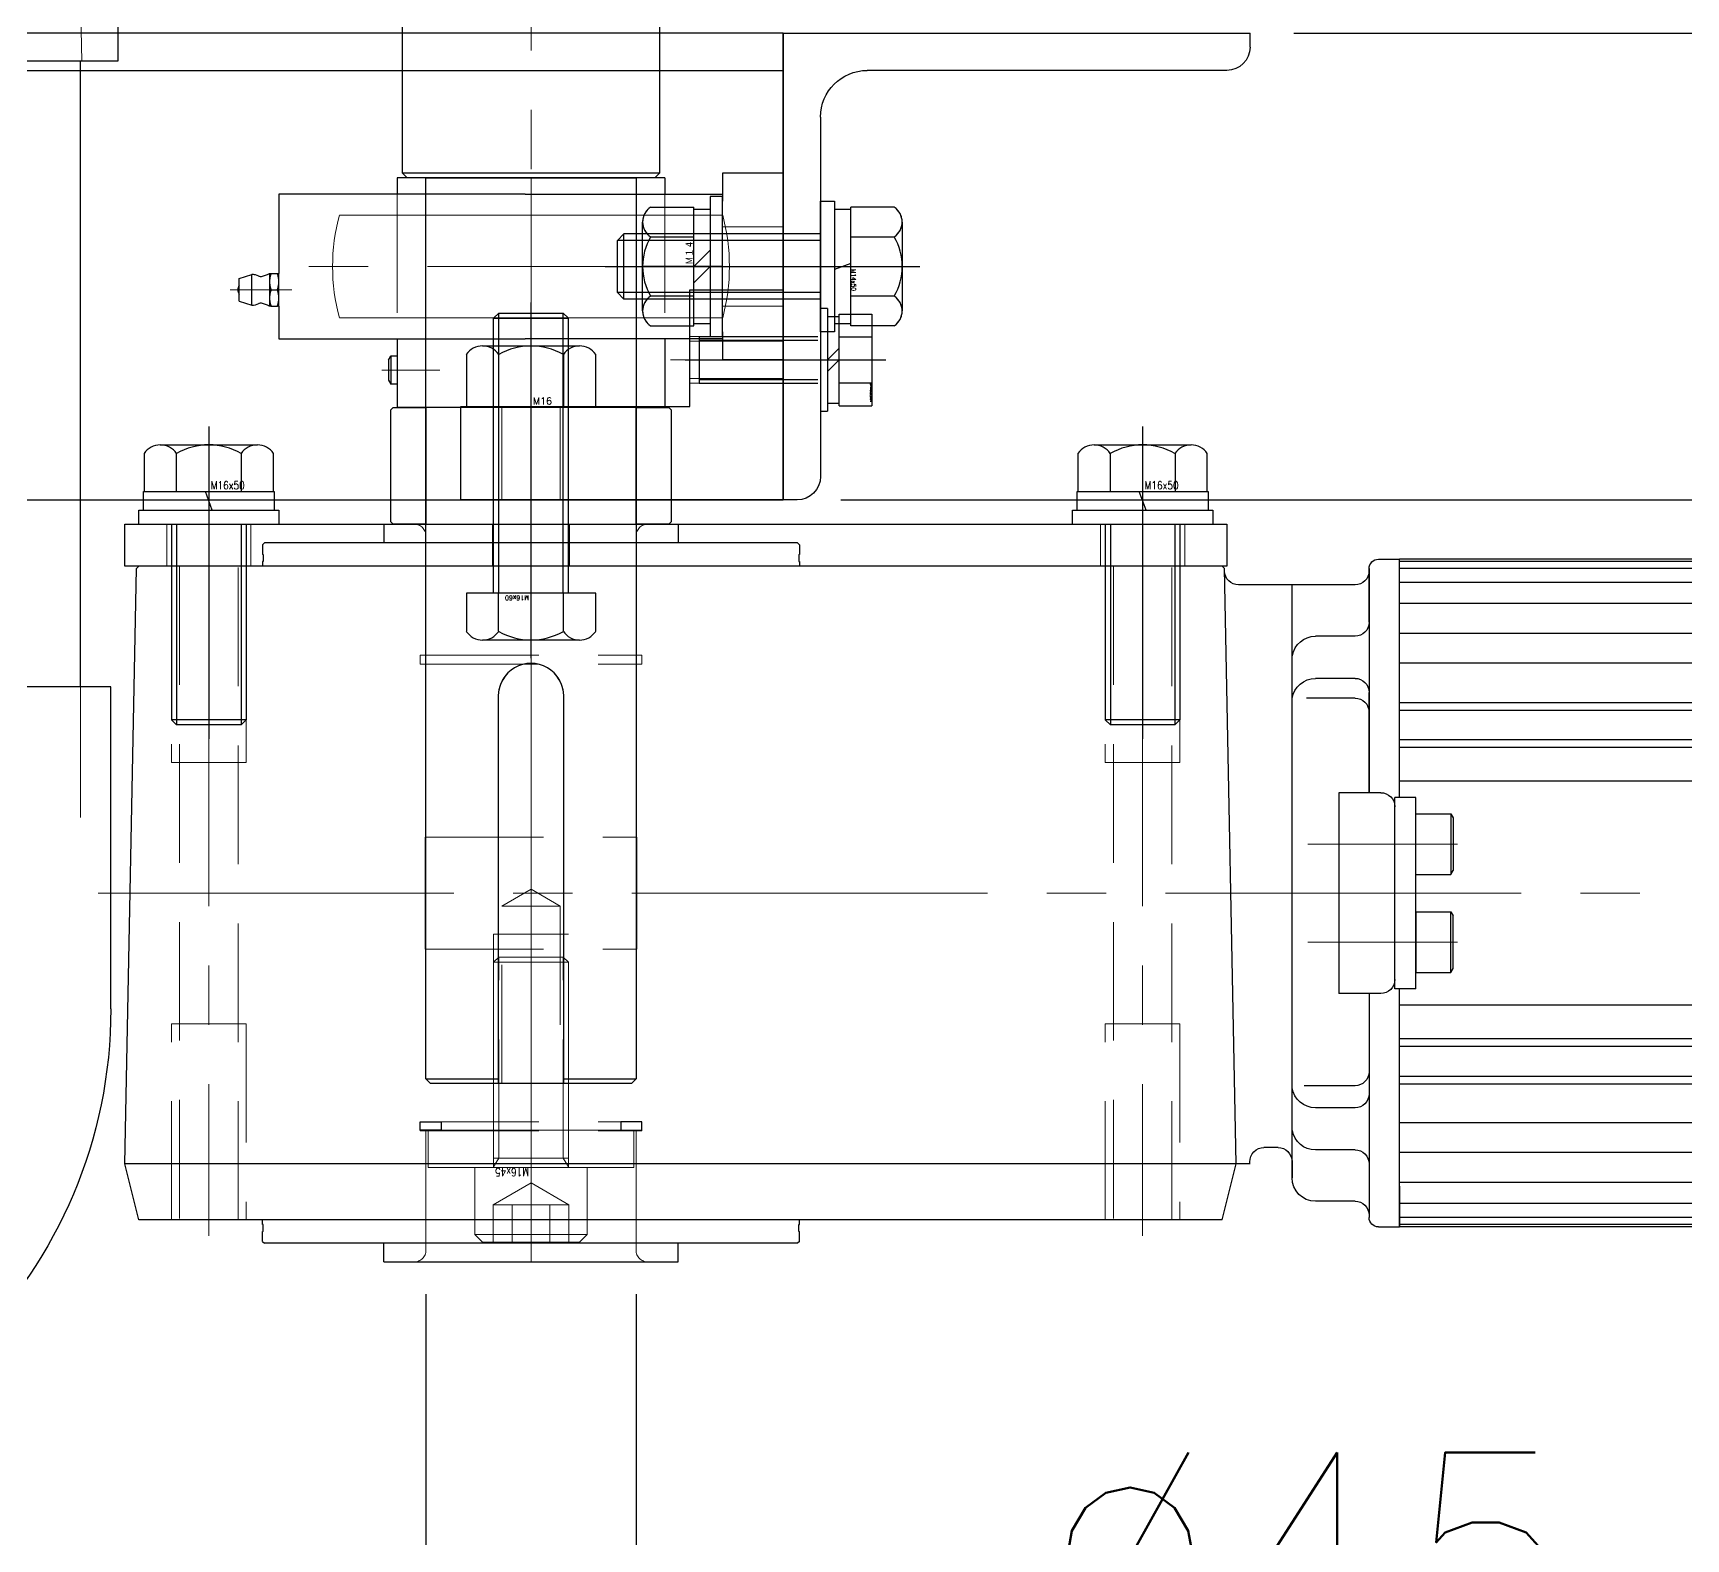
# Model space of a CAD drawing. Header units: millimetres. Extents: x -8731 to 85711, y -14522 to 31379.
# Drawn here: x 7580 to 7934, y 16894.9 to 17217.5 of the extents above; entities that cross this region are included whole.
import ezdxf
from ezdxf import colors
from ezdxf.entities.mleader import LeaderData, LeaderLine
from ezdxf.enums import TextEntityAlignment as Align
from ezdxf.math import Vec2, Vec3

# ---------------------------------------------------------------- set-up
doc = ezdxf.new("R2010")
doc.units = ezdxf.units.MM
doc.header["$LTSCALE"] = 4
doc.header["$PDMODE"] = 99
doc.header["$PDSIZE"] = 1
doc.linetypes.add('CENTER2', pattern=[28.575, 19.05, -3.175, 3.175, -3.175])
doc.linetypes.add('HIDDEN', pattern=[9.525, 6.35, -3.175])
for name, color, linetype, lineweight in [('04_HIDDEN', 2, 'HIDDEN', 13), ('05_CENTER', 4, 'CENTER2', 13), ('08_DIM', 3, 'Continuous', 13)]:
    doc.layers.add(name, color=color, linetype=linetype, lineweight=lineweight)
doc.layers.add('10_DRAFT', color=8, linetype='Continuous', lineweight=0, plot=False)
doc.styles.add('KANJI0', font='txt.shx', dxfattribs={"width": 0.9, "height": 30, "bigfont": 'bigfont'})
doc.styles.add('KSS_TXT', font='txt.shx', dxfattribs={"bigfont": 'extfont2.shx'})
doc.styles.add('KSS_TXT_L', font='txt.shx', dxfattribs={"height": 9, "bigfont": 'extfont2.shx'})
doc.styles.get("Standard").update_dxf_attribs({"font": 'txt.shx', "bigfont": 'extfont2.shx'})
doc.dimstyles.new('KSS_DIM', dxfattribs={"dimscale": 3, "dimtxt": 3, "dimasz": 2.5, "dimexe": 1.25, "dimexo": 0.625, "dimtad": 1, "dimdsep": 46, "dimtxsty": 'KSS_TXT', "dimblk": 'OPEN30', "dimcen": 0, "dimazin": 2, "dimtfac": 0.75, "dimtmove": 0, "dimatfit": 3, "dimldrblk": 'OPEN30', "dimfxl": 1, "dimtolj": 1, "dimarcsym": 0})

# ---------------------------------------------------------------- blocks, each defined once
blk = doc.blocks.new('AM_BALLOON1')
at = {"transparency": 16777216}
blk.add_circle((0, 0), 5, dxfattribs=at)
blk.add_attdef('B_NUMBER', text='', height=3, dxfattribs=at).set_placement((0, 0), align=Align.MIDDLE_CENTER)
blk = doc.blocks.new('_OPEN')
at = {"color": 0, "linetype": 'ByBlock'}
for p, q in [((-1, 0.167), (0, 0)), ((0, 0), (-1, -0.167)), ((0, 0), (-1, 0))]:
    blk.add_line(p, q, dxfattribs=at)
blk = doc.blocks.new('_Open30')
at = {"color": 0, "linetype": 'ByBlock', "lineweight": -2}
for p, q in [((-1, 0.2679), (0, 0)), ((0, 0), (-1, -0.2679)), ((0, 0), (-1, 0))]:
    blk.add_line(p, q, dxfattribs=at)
blk = doc.blocks.new('*D4264')
at = {"layer": '08_DIM', "color": 0, "lineweight": -2, "transparency": 16777216}
for p, q in [((7753, 19317.48), (8324.21, 19317.48)), ((8305.46, 17154.98), (8305.46, 19279.98)), ((7753, 17117.48), (8324.21, 17117.48))]:
    blk.add_line(p, q, dxfattribs=at)
at = {"layer": 'Defpoints', "color": 0, "transparency": 16777216}
for p in [(7743.62, 19317.48), (8305.46, 19317.48), (7743.62, 17117.48)]:
    blk.add_point(p, dxfattribs=at)
at = {"layer": '08_DIM', "color": 0, "lineweight": -2, "transparency": 16777216, "xscale": 37.5, "yscale": 37.5, "zscale": 37.5}
for p, rotation in [((8305.46, 19317.48), 90), ((8305.46, 17117.48), 270)]:
    blk.add_blockref('_Open30', p, dxfattribs=dict(at, rotation=rotation))
at = {"layer": '08_DIM', "color": 0, "transparency": 16777216, "insert": (8273.58, 18217.48), "char_height": 45, "attachment_point": 5, "rotation": 90, "style": 'KSS_TXT'}
blk.add_mtext('\\A1;2200', dxfattribs=at)
blk = doc.blocks.new('*D4247')
at = {"layer": '08_DIM', "color": 0, "lineweight": -2, "transparency": 16777216}
for p, q in [((7664.12, 16947.4), (7664.12, 16840.34)), ((7709.12, 16947.4), (7709.12, 16840.34)), ((7626.62, 16859.09), (7589.12, 16859.09)), ((7664.12, 16859.09), (7709.12, 16859.09)), ((7746.62, 16859.09), (7922.87, 16859.09))]:
    blk.add_line(p, q, dxfattribs=at)
at = {"layer": 'Defpoints', "color": 0, "transparency": 16777216}
for p in [(7664.12, 16956.78), (7709.12, 16956.78), (7709.12, 16859.09)]:
    blk.add_point(p, dxfattribs=at)
at = {"layer": '08_DIM', "color": 0, "lineweight": -2, "transparency": 16777216, "xscale": 37.5, "yscale": 37.5, "zscale": 37.5}
blk.add_blockref('_Open30', (7664.12, 16859.09), dxfattribs=at)
at = {"layer": '08_DIM', "color": 0, "lineweight": -2, "transparency": 16777216, "xscale": 37.5, "yscale": 37.5, "zscale": 37.5, "rotation": 180}
blk.add_blockref('_Open30', (7709.12, 16859.09), dxfattribs=at)
at = {"layer": '08_DIM', "color": 0, "transparency": 16777216, "insert": (7853.5, 16890.97), "char_height": 45, "attachment_point": 5, "style": 'KSS_TXT'}
blk.add_mtext('\\A1;%%C45', dxfattribs=at)
blk = doc.blocks.new('A$C448B04A9_1_1_1')
at = {"color": 0}
for p, q in [((3, 100), (0, 100)), ((0, 0), (0, 100)), ((8, 18), (8, 95)), ((95, 8), (18, 8)), ((0, 0), (100, 0)), ((100, 3), (100, 0))]:
    blk.add_line(p, q, dxfattribs=at)
for centre, radius, start, end in [((3, 95), 5, 0, 90), ((18, 18), 10, 180, 270), ((95, 3), 5, 0, 90)]:
    blk.add_arc(centre, radius, start, end, dxfattribs=at)
blk = doc.blocks.new('A$C092B7092_1_1_1')
at = {"color": 0}
blk.add_line((90, -1008), (2590, -1008), dxfattribs=at)
blk.add_lwpolyline([(90, -1100), (2590, -1100), (2590, -1000), (90, -1000)], close=True, dxfattribs=at)
at = {"layer": '05_CENTER'}
for p, q in [((2610.12, -1050), (2577.57, -1050)), ((2584.34, -1070), (2603.34, -1070))]:
    blk.add_line(p, q, dxfattribs=at)
at = {"color": 0, "xscale": -1, "rotation": 180}
blk.add_blockref('A$C448B04A9_1_1_1', (2590, -1000), dxfattribs=at)
blk = doc.blocks.new('*D4281')
at = {"layer": '08_DIM', "color": 0, "lineweight": -2, "transparency": 16777216}
for p, q in [((7850, 19217.48), (8198.15, 19217.48)), ((8179.4, 17254.98), (8179.4, 19179.98)), ((7850, 17217.48), (8198.15, 17217.48))]:
    blk.add_line(p, q, dxfattribs=at)
at = {"layer": 'Defpoints', "color": 0, "transparency": 16777216}
for p in [(7840.62, 19217.48), (8179.4, 19217.48), (7840.62, 17217.48)]:
    blk.add_point(p, dxfattribs=at)
at = {"layer": '08_DIM', "color": 0, "lineweight": -2, "transparency": 16777216, "xscale": 37.5, "yscale": 37.5, "zscale": 37.5}
for p, rotation in [((8179.4, 19217.48), 90), ((8179.4, 17217.48), 270)]:
    blk.add_blockref('_Open30', p, dxfattribs=dict(at, rotation=rotation))
at = {"layer": '08_DIM', "color": 0, "transparency": 16777216, "insert": (8147.53, 18217.48), "char_height": 45, "attachment_point": 5, "rotation": 90, "style": 'KSS_TXT'}
blk.add_mtext('\\A1;2000', dxfattribs=at)
blk = doc.blocks.new('*D4282')
at = {"layer": '08_DIM', "color": 0, "lineweight": -2, "transparency": 16777216}
for p, q in [((7850, 17217.48), (8198.15, 17217.48)), ((8179.4, 17179.98), (8179.4, 17154.98)), ((7753, 17117.48), (8198.15, 17117.48)), ((8179.4, 17117.48), (8179.4, 16971.23))]:
    blk.add_line(p, q, dxfattribs=at)
at = {"layer": 'Defpoints', "color": 0, "transparency": 16777216}
for p in [(7840.62, 17217.48), (7743.62, 17117.48), (8179.4, 17117.48)]:
    blk.add_point(p, dxfattribs=at)
at = {"layer": '08_DIM', "color": 0, "lineweight": -2, "transparency": 16777216, "xscale": 37.5, "yscale": 37.5, "zscale": 37.5}
for p, rotation in [((8179.4, 17217.48), 90), ((8179.4, 17117.48), 270)]:
    blk.add_blockref('_Open30', p, dxfattribs=dict(at, rotation=rotation))
at = {"layer": '08_DIM', "color": 0, "transparency": 16777216, "insert": (8147.53, 17025.6), "char_height": 45, "attachment_point": 5, "rotation": 90, "style": 'KSS_TXT'}
blk.add_mtext('\\A1;100', dxfattribs=at)
blk = doc.blocks.new('A$C4E513AF4_1_1_1')
at = {"color": 0, "linetype": 'CENTER2'}
blk.add_line((0, -46.09), (0, 21.25), dxfattribs=at)
at = {"color": 0}
for p, q in [((-12.7, 15.8), (-12.7, 6.5)), ((-9.52, 17.5), (9.52, 17.5)), ((-6.35, 6.5), (-6.35, 15.8)), ((6.35, 15.8), (6.35, 6.5)), ((12.7, 15.8), (12.7, 6.5)), ((12.7, 6.5), (-12.7, 6.5)), ((-12.25, 3), (-12.25, 6.5)), ((-0.64, 6.5), (0.64, 3)), ((12.25, 6.5), (12.25, 3)), ((-14, 0), (-14, 3)), ((-14, 3), (14, 3)), ((14, 0), (-14, 0)), ((-7, 0), (-7, -42.1)), ((-5.6, 0), (-5.6, -43.5)), ((5.6, 0), (5.6, -43.5)), ((7, 0), (7, -42.1)), ((14, 3), (14, 0)), ((-7, -42.1), (-5.6, -43.5)), ((7, -42.1), (-7, -42.1)), ((7, -42.1), (5.6, -43.5)), ((5.6, -43.5), (-5.6, -43.5))]:
    blk.add_line(p, q, dxfattribs=at)
for centre, radius, start, end in [((-9.52, 13.69), 3.81, 33.626, 146.374), ((0, 4.8), 12.7, 60, 120), ((9.52, 13.69), 3.81, 33.626, 146.374)]:
    blk.add_arc(centre, radius, start, end, dxfattribs=at)
at = {"layer": '10_DRAFT', "ltscale": 3, "style": 'KANJI0', "width": 0.82}
blk.add_text('M14x50', height=1, dxfattribs=at).set_placement((0.53, 6.6))
blk = doc.blocks.new('M14Nza_1_1_1')
at = {"color": 0}
for p, q in [((-12.7, 15.4), (-12.7, 6.1)), ((-9.52, 17.1), (9.52, 17.1)), ((-6.35, 6.1), (-6.35, 15.4)), ((6.35, 15.4), (6.35, 6.1)), ((12.7, 15.4), (12.7, 6.1)), ((-12.7, 6.1), (12.7, 6.1)), ((-12.25, 2.6), (-12.25, 6.1)), ((-3.5, 6.1), (0, 2.6)), ((0, 6.1), (3.5, 2.6)), ((12.25, 6.1), (12.25, 2.6))]:
    blk.add_line(p, q, dxfattribs=at)
at = {"color": 0, "linetype": 'CENTER2'}
blk.add_line((0, 0), (0, 17.1), dxfattribs=at)
at = {"color": 0}
blk.add_lwpolyline([(-15, 0), (15, 0), (15, 2.6), (-15, 2.6)], close=True, dxfattribs=at)
for centre, radius, start, end in [((-9.52, 13.29), 3.81, 33.626, 146.374), ((0, 4.4), 12.7, 60, 120), ((9.52, 13.29), 3.81, 33.626, 146.374)]:
    blk.add_arc(centre, radius, start, end, dxfattribs=at)
at = {"layer": '10_DRAFT', "ltscale": 3, "style": 'KANJI0', "width": 0.82}
blk.add_text('Ｍ１４', height=1.5, dxfattribs=at).set_placement((0.39, 6.2))
blk = doc.blocks.new('A$C0D2E09A6_1_1_1')
at = {"color": 0}
for p, q in [((-1030, -27.5), (-1030, 27.5)), ((-1224, 22.5), (-1224, 7)), ((-1142, 7), (-1225, 7)), ((-1225, -7), (-1142, -7)), ((-1224, -7), (-1224, -22.5))]:
    blk.add_line(p, q, dxfattribs=at)
blk.add_lwpolyline([(-980, -27.5), (-1030, -27.5), (-1031, -26.5), (-1031, 26.5), (-1030, 27.5), (-980, 27.5)], dxfattribs=at)
blk.add_lwpolyline([(-1031, 22.5), (-1031, -22.5), (-1224, -22.5), (-1225, -21.5), (-1225, 21.5), (-1224, 22.5)], close=True, dxfattribs=at)
blk.add_arc((-1142, 0), 7, 270, 90, dxfattribs=at)
at = {"layer": '04_HIDDEN'}
for p, q in [((-1193, 8), (-1225, 8)), ((-1193, -8), (-1193, 8)), ((-1225, 6.25), (-1187, 6.25)), ((-1187, 6.25), (-1183.39, 0)), ((-1187, 6.25), (-1187, -6.25)), ((-1183.39, 0), (-1187, -6.25)), ((-1187, -6.25), (-1225, -6.25)), ((-1225, -8), (-1193, -8))]:
    blk.add_line(p, q, dxfattribs=at)
at = {"layer": '05_CENTER'}
blk.add_line((-1232.35, 0), (1092.61, 0), dxfattribs=at)
blk = doc.blocks.new('MUCP209b_1_1_1')
at = {"color": 0}
for p, q in [((-7.4, 116.5), (-8.3, 113.8)), ((-8.3, 113.8), (-1.7, 113.8)), ((-7.4, 116.5), (-2.6, 116.5)), ((-2.6, 116.5), (-1.7, 113.8)), ((-6.75, 110), (-8.5, 110)), ((-3.25, 110), (-6.75, 110)), ((-1.5, 110), (-3.25, 110)), ((-15.5, 108), (-15.5, 55.24)), ((-8.5, 108), (-15.5, 108)), ((-8.5, 109.69), (-8.5, 108.31)), ((-8.5, 108), (-6.75, 108)), ((-6.75, 108), (-3.25, 108)), ((-5, 109.69), (-5, 108.31)), ((-3.25, 108), (-1.5, 108)), ((-1.5, 109.69), (-1.5, 108.31)), ((15.5, 108), (-1.5, 108)), ((15.5, 55.24), (15.5, 108)), ((-30.2, 25.35), (-30.2, 82.65)), ((-15.5, 82.65), (-30.2, 82.65)), ((-24.33, 84.5), (-25.2, 84)), ((-19.2, 84), (-25.2, 84)), ((-25.2, 82.65), (-25.2, 84)), ((-20.07, 84.5), (-24.33, 84.5)), ((-20.07, 84.5), (-19.2, 84)), ((-19.2, 82.65), (-19.2, 84)), ((19, 82.65), (15.5, 82.65)), ((19, 25.35), (19, 82.65)), ((-15.5, 13), (-15.5, 55.24)), ((15.5, 55.24), (15.5, 13)), ((-15.5, 25.35), (-30.2, 25.35)), ((19, 25.35), (15.5, 25.35)), ((-14, 13), (-20, 13)), ((-20, 0), (-20, 13)), ((-14, 13), (14, 13)), ((20, 13), (14, 13)), ((20, 0), (20, 13)), ((-14, 0), (-20, 0)), ((-14, 0), (14, 0)), ((20, 0), (14, 0))]:
    blk.add_line(p, q, dxfattribs=at)
for centre, radius, start, end in [((-5, 113.8), 3.3, 180, 207.487), ((-5, 115.21), 1.59, 54.1961, 125.8039), ((-5, 113.8), 3.3, 332.513, 0), ((-13.74, 112.93), 6, 330.761, 348.6534), ((-8.64, 111.91), 0.8, 348.6534, 27.487), ((-1.36, 111.91), 0.8, 152.513, 191.3466), ((3.74, 112.93), 6, 191.3466, 209.239)]:
    blk.add_arc(centre, radius, start, end, dxfattribs=at)
for points, weights in [([(-6.75, 110), (-7.56, 110), (-8.5, 109.69)], [1, 1.07194812406, 1.06657306684]), ([(-8.5, 109.69), (-8.5, 110), (-8.5, 110)], [1.06657306684, 1.07194812406, 1]), ([(-5, 109.69), (-5.94, 110), (-6.75, 110)], [1.06657306684, 1.07194812406, 1]), ([(-3.25, 110), (-4.06, 110), (-5, 109.69)], [1, 1.07194812406, 1.06657306684]), ([(-1.5, 109.69), (-2.44, 110), (-3.25, 110)], [1.06657306684, 1.07194812406, 1]), ([(-1.5, 110), (-1.5, 110), (-1.5, 109.69)], [1, 1.07194812406, 1.06657306684]), ([(-8.5, 108.31), (-7.56, 108), (-6.75, 108)], [1.06657306684, 1.07194812406, 1]), ([(-8.5, 108), (-8.5, 108), (-8.5, 108.31)], [1, 1.07194812406, 1.06657306684]), ([(-6.75, 108), (-5.94, 108), (-5, 108.31)], [1, 1.07194812406, 1.06657306684]), ([(-5, 108.31), (-4.06, 108), (-3.25, 108)], [1.06657306684, 1.07194812406, 1]), ([(-3.25, 108), (-2.44, 108), (-1.5, 108.31)], [1, 1.07194812406, 1.06657306684]), ([(-1.5, 108.31), (-1.5, 108), (-1.5, 108)], [1.06657306684, 1.07194812406, 1])]:
    blk.add_rational_spline(points, weights, degree=2, dxfattribs=at)
at = {"layer": '04_HIDDEN', "color": 0}
for p, q in [((15.5, 82.65), (-15.5, 82.65)), ((19, 76.5), (-30.2, 76.5)), ((19, 31.5), (-30.2, 31.5)), ((15.5, 25.35), (-15.5, 25.35)), ((-8.5, 13), (-8.5, 0)), ((8.5, 13), (8.5, 0))]:
    blk.add_line(p, q, dxfattribs=at)
at = {"layer": '05_CENTER', "color": 0}
for p, q in [((-5, 105.22), (-5, 118.45)), ((0, 0), (0, 111.59)), ((-22.2, 85.92), (-22.2, 73.5))]:
    blk.add_line(p, q, dxfattribs=at)
at = {"layer": '10_DRAFT'}
for p, q in [((-11, 95.05), (-11, 12.95)), ((11, 95.05), (11, 12.95)), ((-30.2, 54), (19, 54))]:
    blk.add_line(p, q, dxfattribs=at)
for start, end in [(74.9997, 105.0003), (254.9997, 285.0003)]:
    blk.add_arc((0, 54), 42.5, start, end, dxfattribs=at)
blk = doc.blocks.new('A$C26C2434A_1_1')
for name, p, rotation in [('A$C0D2E09A6_1_1_1', (-54, -1050), 90), ('M14Nza_1_1_1', (-13, -2100), 90), ('A$C4E513AF4_1_1_1', (8, -2100), 270)]:
    blk.add_blockref(name, p, dxfattribs=dict(rotation=rotation))
at = {"color": 4, "rotation": 90}
blk.add_blockref('MUCP209b_1_1_1', (0, -2100), dxfattribs=at)
blk = doc.blocks.new('GM-SHYM-RH 0.75kW、1／240b_1_1_1')
at = {"color": 0}
for p, q in [((-31.5, 158), (-31.5, 154)), ((31.5, 158), (-31.5, 158)), ((31.5, 158), (31.5, 154)), ((-57.5, 153.6), (-57.1, 154)), ((-57.5, 153.6), (-57.5, 151.5)), ((-57.1, 154), (57.1, 154)), ((57.5, 153.6), (57.1, 154)), ((57.5, 153.6), (57.5, 151.5)), ((-329, 150.5), (-186, 150.5)), ((-329, 150), (-186, 150)), ((-181.500364, 150.5), (-186.000364, 150.5)), ((-186, 99.5), (-186, 150.5)), ((-148.010148, 149), (-148.51974, 148.500188)), ((-148.010148, 149), (67.662578, 149)), ((-57.35, 151.5), (-57.5, 151.5)), ((-57.5, 150), (-57.5, 149)), ((-57.35, 150), (-57.5, 150)), ((-57.35, 151.5), (-57.35, 150)), ((57.35, 151.5), (57.5, 151.5)), ((57.35, 151.5), (57.35, 150)), ((57.35, 150), (57.5, 150)), ((57.5, 150), (57.5, 149)), ((57.5, 149), (84.009784, 149)), ((84.009784, 149), (84.519376, 148.500188)), ((-329, 148.5), (-186, 148.5)), ((-329, 145.5), (-186, 145.5)), ((-179.500364, 148), (-179.500364, 148.5)), ((-179.500364, 148.5), (-179.500364, 100.5)), ((-179.5, 137), (-179.5, 148.5)), ((-151, 21), (-148.5, 148.519549)), ((-148.53056, 147.941872), (-148.51974, 148.500188)), ((87, 21), (84.519376, 148.500188)), ((-176.500364, 145), (-151.529997, 145)), ((-163.000364, 18), (-163.000364, 145)), ((-329, 141), (-186, 141)), ((-329, 134.5858), (-186, 134.5858)), ((-176.5, 134), (-168, 134)), ((-329, 128.221839), (-186, 128.221839)), ((-249.55, 128.221839), (-186, 128.221839)), ((-176.5, 124.987153), (-168, 124.987153)), ((-179.5, 100.5), (-179.5, 121.987153)), ((-176.5, 120.747787), (-166.09435, 120.747787)), ((-186, 119.849269), (-329, 119.849269)), ((-186, 118.200642), (-329, 118.200642)), ((-186, 119.849269), (-249.55, 119.849269)), ((-186, 118.200642), (-249.55, 118.200642)), ((-329, 111.842772), (-186, 111.842772)), ((-329, 110.210045), (-186, 110.210045)), ((-249.620815, 111.842772), (-186, 111.842772)), ((-249.55, 110.210045), (-186, 110.210045)), ((-329, 103), (-186, 103)), ((-249.55, 103), (-186, 103)), ((-189.5, 99.5), (-185, 99.5)), ((-189.5, 58.5), (-189.5, 99.5)), ((-185, 58.5), (-185, 99.5)), ((-182, 100.5), (-173, 100.5)), ((-173, 100.5), (-173, 57.5)), ((-196.999999, 96), (-197.499999, 95.133876)), ((-189.5, 96), (-196.999999, 96)), ((-196.999999, 96), (-196.999999, 83)), ((-189.5, 83), (-189.5, 96)), ((-197.499999, 95.133876), (-197.499999, 83.86593)), ((-196.999998, 83.000001), (-197.499999, 83.86593)), ((-189.5, 83), (-196.999998, 83)), ((-196.999998, 74.999999), (-197.499999, 74.13407)), ((-196.999999, 62), (-196.999999, 75)), ((-189.5, 75), (-196.999998, 75)), ((-189.5, 75), (-189.5, 62)), ((-197.499999, 62.866124), (-197.499999, 74.13407)), ((-196.999999, 62), (-197.499999, 62.866124)), ((-189.5, 62), (-196.999999, 62)), ((-189.5, 58.5), (-185, 58.5)), ((-186, 7.5), (-186, 58.5)), ((-182, 57.5), (-173, 57.5)), ((-179.500364, 57.5), (-179.500364, 10)), ((-179.5, 57.5), (-179.5, 36.012847)), ((-329, 55), (-186, 55)), ((-329, 47.789956), (-186, 47.789956)), ((-329, 46.157228), (-186, 46.157228)), ((-186, 39.799358), (-329, 39.799358)), ((-186, 38.150731), (-329, 38.150731)), ((-176.5, 37.73397), (-165.567278, 37.73397)), ((-176.5, 33.012847), (-168, 33.012847)), ((-329, 29.778162), (-186, 29.778162)), ((-329, 23.414201), (-186, 23.414201)), ((-176.5, 24), (-168, 24)), ((-163.000364, 21.5), (-163.000364, 18)), ((-160.000364, 24.5), (-156.981547, 24.5)), ((-153.990674, 21), (-153.982111, 21.441872)), ((-179.5, 21), (-179.5, 9.5)), ((-154.023508, 21), (87, 21)), ((-148.010148, 9), (-151.000364, 21)), ((84.009784, 9), (87, 21)), ((-329, 17), (-186, 17)), ((-186.000364, 16.25), (-186.000364, 7.5)), ((-329, 12.5), (-186, 12.5)), ((-176.500364, 13), (-168.000364, 13)), ((-329, 9.5), (-186, 9.5)), ((-329, 8), (-186, 8)), ((-329, 7.5), (-186, 7.5)), ((-181.500364, 7.5), (-186.000364, 7.5)), ((-179.500364, 10), (-179.500364, 9.5)), ((-148.010148, 9), (67.662578, 9)), ((-57.5, 8), (-57.5, 9)), ((-57.5, 8), (-57.5, 9)), ((-57.35, 8), (-57.5, 8)), ((-57.35, 8), (-57.5, 8)), ((-57.35, 6.5), (-57.35, 8)), ((-57.35, 6.5), (-57.35, 8)), ((57.35, 8), (57.5, 8)), ((57.35, 6.5), (57.35, 8)), ((57.35, 8), (57.5, 8)), ((57.35, 6.5), (57.35, 8)), ((57.5, 9), (84.009784, 9)), ((57.5, 8), (57.5, 9)), ((57.5, 9), (84.009784, 9)), ((57.5, 8), (57.5, 9)), ((-57.35, 6.5), (-57.5, 6.5)), ((-57.5, 4.4), (-57.5, 6.5)), ((-57.35, 6.5), (-57.5, 6.5)), ((-57.5, 4.4), (-57.5, 6.5)), ((-57.5, 4.4), (-57.1, 4)), ((-57.5, 4.4), (-57.1, 4)), ((-57.1, 4), (57.1, 4)), ((-57.1, 4), (57.1, 4)), ((-31.5, 0), (-31.5, 4)), ((31.5, 0), (31.5, 4)), ((57.5, 4.4), (57.1, 4)), ((57.5, 4.4), (57.1, 4)), ((57.35, 6.5), (57.5, 6.5)), ((57.35, 6.5), (57.5, 6.5)), ((57.5, 4.4), (57.5, 6.5)), ((57.5, 4.4), (57.5, 6.5)), ((31.5, 0), (-31.5, 0))]:
    blk.add_line(p, q, dxfattribs=at)
for centre, radius, start, end in [((-181.500364, 148.5), 2, 0, 90), ((-176.500364, 148), 3, 180, 270), ((-151.529997, 148), 3, 270, 358.889756), ((-176.5, 137), 3, 180, 270), ((-168, 129), 5, 9.614777, 90), ((-176.5, 121.987153), 3, 90, 180), ((-168, 119.987153), 5, 8.085995, 90), ((-176.5, 117.747787), 3, 90, 180), ((-182, 97.5), 3, 90, 180), ((-182, 60.5), 3, 180, 270), ((-176.5, 40.73397), 3, 180, 270), ((-176.5, 36.012847), 3, 180, 270), ((-168, 38.012847), 5, 270, 351.914005), ((-168, 29), 5, 270, 350.385223), ((-176.5, 21), 3, 90, 180), ((-160.000364, 21.5), 3, 90, 180), ((-156.981547, 21.5), 3, 358.889756, 90), ((-168.000364, 18), 5, 270, 0), ((-176.500364, 10), 3, 90, 180), ((-181.500364, 9.5), 2, 270, 0)]:
    blk.add_arc(centre, radius, start, end, dxfattribs=at)
at = {"layer": '04_HIDDEN', "color": 0}
for p, q in [((-22.5, 155.5), (-22.5, 129.95)), ((22.5, 155.5), (22.5, 129.95)), ((-139, 106.999862), (-139, 148.999862)), ((-137.25, 9), (-137.25, 149)), ((-124.75, 149), (-124.75, 9)), ((-123, 148.999862), (-123, 106.999862)), ((61, 106.999862), (61, 148.999862)), ((62.75, 9), (62.75, 149)), ((75.25, 149), (75.25, 9)), ((77, 148.999862), (77, 106.999862)), ((23.75, 129.95), (-23.75, 129.95)), ((-23.75, 129.95), (-23.75, 128)), ((23.75, 128), (-23.75, 128)), ((-22.5, 128), (-22.5, 91)), ((22.5, 128), (22.5, 91)), ((23.75, 129.95), (23.75, 128)), ((-123, 106.999862), (-139, 106.999862)), ((77, 106.999862), (61, 106.999862)), ((-22.7, 91), (-22.7, 67)), ((22.7, 91), (-22.7, 91)), ((22.7, 91), (22.7, 67)), ((22.7, 67), (-22.7, 67)), ((-22.5, 67), (-22.5, 30)), ((22.5, 67), (22.5, 30)), ((-123, 51), (-139, 51)), ((-139, 51), (-139, 9)), ((-123, 9), (-123, 51)), ((77, 51), (61, 51)), ((61, 51), (61, 9)), ((77, 9), (77, 51)), ((23.75, 30), (-23.75, 30)), ((-23.75, 28.05), (-23.75, 30)), ((23.75, 28.05), (23.75, 30)), ((23.75, 28.05), (-23.75, 28.05)), ((-22.5, 2.5), (-22.5, 28.05)), ((22.5, 2.5), (22.5, 28.05))]:
    blk.add_line(p, q, dxfattribs=at)
for centre, start, end in [((-25, 155.5), 0, 90), ((25, 155.5), 90, 180), ((-25, 2.5), 270, 0), ((25, 2.5), 180, 270)]:
    blk.add_arc(centre, 2.5, start, end, dxfattribs=at)
at = {"layer": '05_CENTER', "color": 0}
for p, q in [((-131, 152.380309), (-131, 5.619858)), ((69, 152.380309), (69, 5.619858)), ((-198.414041, 89.5), (-166.404431, 89.5)), ((92.73167, 79), (-398.797074, 79)), ((-198.427051, 68.5), (-166.404431, 68.5))]:
    blk.add_line(p, q, dxfattribs=at)
at = {"layer": '10_DRAFT'}
blk.add_line((0, 158), (0, 0), dxfattribs=at)
blk = doc.blocks.new('A$C31CB0566_1_1_1')
at = {"color": 0, "linetype": 'CENTER2'}
blk.add_line((0, 19), (0, -48), dxfattribs=at)
at = {"color": 0}
for p, q in [((-12, 14.4), (-10.4, 16)), ((-12, 14.4), (-12, 0)), ((12, 14.4), (-12, 14.4)), ((10.4, 16), (-10.4, 16)), ((12, 14.4), (10.4, 16)), ((12, 14.4), (12, 0)), ((12, 0), (-12, 0)), ((-8, 0), (-8, -43.92)), ((8, 0), (8, -43.92)), ((-6.92, -2), (-8, -0.13)), ((8, -2), (-8, -2)), ((-6.92, -2), (-6.92, -45)), ((6.92, -2), (8, -0.13)), ((6.92, -2), (6.92, -45)), ((-8, -6), (-8, -6)), ((8, -43.92), (-8, -43.92)), ((-8, -43.92), (-6.92, -45)), ((6.92, -45), (-6.92, -45)), ((8, -43.92), (6.92, -45))]:
    blk.add_line(p, q, dxfattribs=at)
at = {"color": 0, "linetype": 'HIDDEN'}
for p, q in [((-8.08, 16), (-8.08, 8)), ((-4.04, 16), (-4.04, 8)), ((4.04, 16), (4.04, 8)), ((8.08, 16), (8.08, 8)), ((-8.08, 8), (0, 3.33)), ((8.08, 8), (-8.08, 8)), ((8.08, 8), (0, 3.33))]:
    blk.add_line(p, q, dxfattribs=at)
at = {"layer": '10_DRAFT', "style": 'KANJI0', "width": 0.82}
blk.add_text('M16x45', height=1.714, dxfattribs=at).set_placement((0.41, 0.18))
blk = doc.blocks.new('FWSSS-D44-V16.0-T8.0a_1_1_1')
at = {"color": 0}
for points in [[(0, 22), (-8, 22), (-8, 8), (0, 8)], [(0, -22), (-8, -22), (-8, -8), (0, -8)]]:
    blk.add_lwpolyline(points, close=True, dxfattribs=at)
at = {"layer": '10_DRAFT'}
for p, q in [((-8, 8), (-8, -8)), ((0, 8), (0, -8)), ((0, 0), (-8, 0))]:
    blk.add_line(p, q, dxfattribs=at)
blk = doc.blocks.new('A$C201C6D48_1_1_1')
at = {"color": 0}
for points in [[(-1.75, 23.75), (0, 23.75), (0, 19.25), (-1.75, 19.25)], [(-1.75, -23.75), (0, -23.75), (0, -19.25), (-1.75, -19.25)]]:
    blk.add_lwpolyline(points, close=True, dxfattribs=at)
at = {"layer": '10_DRAFT'}
blk.add_line((-1.75, 0), (0, 0), dxfattribs=at)
blk = doc.blocks.new('FNCLSS-V45.0-D65-L30.0a_1_1_1')
at = {"color": 0}
for points in [[(-24.5, 30), (-0.5, 30), (0, 29.5), (0, 22.5), (-25, 22.5), (-25, 29.5)], [(-25, -22.5), (0, -22.5), (0, -29.5), (-0.5, -30), (-24.5, -30), (-25, -29.5)]]:
    blk.add_lwpolyline(points, close=True, dxfattribs=at)
at = {"layer": '10_DRAFT'}
for p, q in [((-25, 22.5), (-25, -22.5)), ((0, 22.5), (0, -22.5)), ((0, 0), (-25, 0))]:
    blk.add_line(p, q, dxfattribs=at)
blk = doc.blocks.new('A$C16A070BD_1_1_1')
at = {"color": 0}
blk.add_lwpolyline([(-18, 0), (218, 0), (218, 9), (-18, 9)], close=True, dxfattribs=at)
at = {"layer": '04_HIDDEN'}
for p, q in [((-9, 0), (-9, 9)), ((9, 0), (9, 9)), ((122.75, 0), (122.75, 9)), ((139.25, 0), (139.25, 9)), ((191, 0), (191, 9)), ((209, 0), (209, 9))]:
    blk.add_line(p, q, dxfattribs=at)
at = {"layer": '05_CENTER'}
for p, q in [((0, -6.21), (0, 15.35)), ((131, -6.21), (131, 15.35)), ((200, -6.21), (200, 15.35))]:
    blk.add_line(p, q, dxfattribs=at)
blk = doc.blocks.new('A$C62A83430_1_1_1')
at = {"color": 0}
for p, q in [((-3, 15), (0, 15)), ((-3, -15), (-3, 15)), ((0, -15), (0, 15)), ((-7, 13.85), (-15.14, 13.85)), ((-7, 14), (-3, 14)), ((-7, -14), (-7, 14)), ((-17, -10.39), (-17, 10.39)), ((0, 8), (41.92, 8)), ((41.92, 8), (43, 6.92)), ((41.92, 8), (41.92, -8)), ((-15.14, 6.93), (-7, 6.93)), ((0, 6.92), (43, 6.92)), ((43, 6.92), (43, -6.92)), ((-3, 0.73), (-7, -0.73)), ((-7, -6.92), (-15.14, -6.92)), ((0, -6.92), (43, -6.92)), ((41.92, -8), (43, -6.92)), ((0, -8), (41.92, -8)), ((-15.14, -13.85), (-7, -13.85)), ((-3, -14), (-7, -14)), ((0, -15), (-3, -15))]:
    blk.add_line(p, q, dxfattribs=at)
at = {"color": 0, "linetype": 'CENTER2'}
blk.add_line((-20.91, 0), (46, 0), dxfattribs=at)
at = {"color": 0}
for centre, radius, start, end in [((-12.84, 10.39), 4.16, 123.626, 236.374), ((-3.15, 0), 13.85, 150, 210), ((-12.84, -10.39), 4.16, 123.626, 236.374)]:
    blk.add_arc(centre, radius, start, end, dxfattribs=at)
at = {"layer": '10_DRAFT', "style": 'KANJI0', "width": 0.82}
blk.add_text('M16x50', height=1.714, rotation=90, dxfattribs=at).set_placement((-7.48, 0.41))
blk = doc.blocks.new('A$C7E374867_1_1_1')
at = {"color": 0}
for p, q in [((-9.81, 11), (9.81, 11)), ((-9.81, 4), (-9.81, 11)), ((-4.91, 4), (-4.91, 11)), ((4.91, 4), (4.91, 11)), ((9.81, 4), (9.81, 11)), ((9.81, 4), (-9.81, 4)), ((-9.25, 4), (-9.25, 1.5)), ((0, 1.5), (-2.5, 4)), ((0, 4), (2.5, 1.5)), ((9.25, 1.5), (9.25, 4)), ((-11, 1.5), (11, 1.5)), ((-11, 1.5), (-11, 0)), ((-11, 0), (11, 0)), ((11, 0), (11, 1.5))]:
    blk.add_line(p, q, dxfattribs=at)
at = {"color": 0, "linetype": 'CENTER2'}
blk.add_line((0, -29), (0, 14), dxfattribs=at)
at = {"color": 0, "linetype": 'HIDDEN'}
for p, q in [((-5, -26), (-5, 0)), ((-4.19, -26), (-4.19, 0)), ((4.19, -26), (4.19, 0)), ((5, -26), (5, 0)), ((-5, -26), (5, -26))]:
    blk.add_line(p, q, dxfattribs=at)
at = {"layer": '10_DRAFT', "style": 'KSS_TXT_L'}
blk.add_text('BT-M10x30L,SW,PW', height=0.3, dxfattribs=at).set_placement((5.05, 10.66))
blk = doc.blocks.new('A$C7D6C225B_1_1_1')
at = {"color": 0}
for p, q in [((20, -34), (45, -34)), ((45, -34), (45, -54))]:
    blk.add_line(p, q, dxfattribs=at)
blk.add_lwpolyline([(45, -54), (0, -54), (0, 15), (20, 15), (20, -34)], dxfattribs=at)
at = {"layer": '04_HIDDEN'}
for p, q in [((20, 8), (0, 8)), ((0, 6.25), (20, 6.25)), ((20, -6.25), (0, -6.25)), ((0, -8), (20, -8)), ((25, -54), (25, -34)), ((26, -54), (26, -34)), ((34, -54), (34, -34)), ((35, -54), (35, -34))]:
    blk.add_line(p, q, dxfattribs=at)
at = {"layer": '05_CENTER'}
for p, q in [((-4.6, 0), (24.59, 0)), ((30, -58.09), (30, -29.91))]:
    blk.add_line(p, q, dxfattribs=at)
blk = doc.blocks.new('M16Nu_1_1_1')
at = {"color": 0}
for p, q in [((-13.85, 11.14), (-13.85, 0)), ((-10.39, 13), (10.39, 13)), ((-6.92, 0), (-6.92, 11.14)), ((6.93, 11.14), (6.93, 0)), ((13.85, 0), (13.85, 11.14)), ((-13.85, 0), (13.85, 0))]:
    blk.add_line(p, q, dxfattribs=at)
at = {"color": 0, "linetype": 'CENTER2'}
blk.add_line((0, 0), (0, 13), dxfattribs=at)
at = {"color": 0}
for centre, radius, start, end in [((-10.39, 8.84), 4.16, 33.626, 146.374), ((0, -0.85), 13.85, 60, 120), ((10.39, 8.84), 4.16, 33.626, 146.374)]:
    blk.add_arc(centre, radius, start, end, dxfattribs=at)
at = {"layer": '10_DRAFT', "style": 'KANJI0'}
blk.add_text('M16', height=1.5, dxfattribs=at).set_placement((0.41, 0.45))
blk = doc.blocks.new('A$C7FD24E4C_1_1')
at = {"color": 0, "linetype": 'CENTER2'}
blk.add_line((0, 13.91), (0, -63), dxfattribs=at)
at = {"color": 0}
for p, q in [((-13.85, 8.14), (-13.85, 0)), ((-10.39, 10), (10.39, 10)), ((-6.92, 0), (-6.92, 8.14)), ((6.93, 8.14), (6.93, 0)), ((13.85, 0), (13.85, 8.14)), ((-13.85, 0), (13.85, 0)), ((-8, 0), (-8, -58.92)), ((-6.92, 0), (-6.92, -60)), ((6.92, 0), (6.92, -60)), ((8, 0), (8, -58.92)), ((8, -58.92), (-8, -58.92)), ((-8, -58.92), (-6.92, -60)), ((6.92, -60), (-6.92, -60)), ((8, -58.92), (6.92, -60))]:
    blk.add_line(p, q, dxfattribs=at)
for centre, radius, start, end in [((-10.39, 5.84), 4.16, 33.626, 146.374), ((0, -3.85), 13.85, 60, 120), ((10.39, 5.84), 4.16, 33.626, 146.374)]:
    blk.add_arc(centre, radius, start, end, dxfattribs=at)
at = {"layer": '10_DRAFT', "style": 'KSS_TXT'}
blk.add_text('M16x60', height=1, dxfattribs=at).set_placement((0.41, 0.48))
blk = doc.blocks.new('A$C4E792B42_1_1_1')
at = {"xscale": -1}
for name, p, rotation in [('A$C7D6C225B_1_1_1', (-69, 14.2), 270), ('A$C7FD24E4C_1_1', (-69, -5.8), 180), ('A$C7E374867_1_1_1', (-131, 44.2), 90), ('A$C62A83430_1_1_1', (-200, 9), 90), ('A$C62A83430_1_1_1', (0, 9), 90)]:
    blk.add_blockref(name, p, dxfattribs=dict(at, rotation=rotation))
blk.add_blockref('M16Nu_1_1_1', (-69, 34.2), dxfattribs=at)
blk.add_blockref('A$C16A070BD_1_1_1', (-200, 0))
blk = doc.blocks.new('A$C18DB4058_1_1')
at = {"color": 4, "xscale": -1, "rotation": 270}
blk.add_blockref('GM-SHYM-RH 0.75kW、1／240b_1_1_1', (-183, 0), dxfattribs=at)
at = {"xscale": -1, "rotation": 270}
blk.add_blockref('A$C4E792B42_1_1_1', (-34, 69), dxfattribs=at)
at = {"rotation": 270}
blk.add_blockref('A$C26C2434A_1_1', (2130.2, -54), dxfattribs=at)
at = {"color": 4}
for name, p in [('FNCLSS-V45.0-D65-L30.0a_1_1_1', (0, 0)), ('A$C201C6D48_1_1_1', (-153, 0))]:
    blk.add_blockref(name, p, dxfattribs=at)
at = {"layer": '04_HIDDEN', "color": 4}
blk.add_blockref('FWSSS-D44-V16.0-T8.0a_1_1_1', (-154.75, 0), dxfattribs=at)
at = {"layer": '04_HIDDEN', "rotation": 90}
blk.add_blockref('A$C31CB0566_1_1_1', (-162.75, 0), dxfattribs=at)
blk = doc.blocks.new('TSフランジ-JIS10K-80mmb_1')
at = {"color": 0}
for p, q in [((-52.5, 73), (52.5, 73)), ((-52.5, 22), (-52.5, 73)), ((52.5, 73), (52.5, 22)), ((-75, 22), (-52.5, 60.97)), ((-7.5, 22), (-5, 60.97)), ((-5, 60.97), (5, 60.97)), ((5, 60.97), (7.5, 22)), ((75, 22), (52.5, 60.97)), ((-92.5, 22), (-92.5, 0)), ((92.5, 22), (-92.5, 22)), ((92.5, 0), (92.5, 22)), ((-92.5, 0), (92.5, 0))]:
    blk.add_line(p, q, dxfattribs=at)
at = {"color": 0, "linetype": 'CENTER2'}
for p, q in [((0, 0), (0, 73)), ((-75, -5.61), (-75, 26.97)), ((75, -5.61), (75, 26.97))]:
    blk.add_line(p, q, dxfattribs=at)
at = {"color": 0, "linetype": 'HIDDEN'}
for p, q in [((-84.5, 0), (-84.5, 22)), ((-65.5, 0), (-65.5, 22)), ((65.5, 0), (65.5, 22)), ((84.5, 0), (84.5, 22))]:
    blk.add_line(p, q, dxfattribs=at)
at = {"layer": '10_DRAFT'}
for p, q in [((-44.8, 73), (-43.49, 9)), ((44.8, 73), (43.49, 9)), ((-43.49, 9), (-39, 4.51)), ((-43.49, 9), (43.49, 9)), ((43.49, 9), (39, 4.51)), ((-39, 4.51), (-39, 0)), ((-39, 4.51), (39, 4.51)), ((39, 4.51), (39, 0))]:
    blk.add_line(p, q, dxfattribs=at)
blk = doc.blocks.new('エルボ(TS-L)-75mma_1')
at = {"color": 0}
for p, q in [((-69, 51), (0, 51)), ((0, 51), (0, -51)), ((-171, -120), (-171, -51)), ((-69, -51), (-69, -120)), ((0, -51), (-69, -51)), ((-69, -120), (-171, -120))]:
    blk.add_line(p, q, dxfattribs=at)
blk.add_arc((-69, -51), 102, 90, 180, dxfattribs=at)
at = {"layer": '05_CENTER', "color": 0}
for p, q in [((0, 0), (-69, 0)), ((-120, -51), (-120, -120))]:
    blk.add_line(p, q, dxfattribs=at)
blk.add_arc((-69, -51), 51, 90, 180, dxfattribs=at)
at = {"layer": '10_DRAFT'}
for p, q in [((0, 44.5), (-28.01, 44.5)), ((0, -44.5), (-28.01, -44.5)), ((-164.5, -120), (-164.5, -91.99)), ((-75.5, -120), (-75.5, -91.99))]:
    blk.add_line(p, q, dxfattribs=at)
blk = doc.blocks.new('A$C3C656437_1_1_1')
at = {"color": 0}
blk.add_line((-60, 525.5), (74, 525.5), dxfattribs=at)
at = {"color": 4, "xscale": -1, "rotation": 180}
blk.add_blockref('エルボ(TS-L)-75mma_1', (-60, 570), dxfattribs=at)
at = {"color": 4, "rotation": 90}
blk.add_blockref('TSフランジ-JIS10K-80mmb_1', (147, 570), dxfattribs=at)

msp = doc.modelspace()

# ---------------------------------------------------------------- block references
msp.add_blockref('A$C092B7092_1_1_1', (5150.6226, 18217.47541))
at = {"rotation": 90}
for name, p in [('A$C18DB4058_1_1', (7686.6226, 17137.27541)), ('A$C3C656437_1_1_1', (8115.62261, 17137.47541))]:
    msp.add_blockref(name, p, dxfattribs=at)
at = {"layer": '04_HIDDEN'}
msp.add_blockref('A$C26C2434A_1_1', (7740.6226, 19267.47541), dxfattribs=at)

# ---------------------------------------------------------------- dimensions: what is measured, and where the dimension line sits
at = {"layer": '08_DIM'}
for base, p1, p2, picture, middle in [((8305.45593, 19317.47541), (7743.6226, 17117.47541), (7743.6226, 19317.47541), '*D4264', (8273.58093, 18217.47541)), ((8179.4034, 19217.47541), (7840.6226, 17217.47541), (7840.6226, 19217.47541), '*D4281', (8147.5284, 18217.47541)), ((8179.4034, 17117.47541), (7840.6226, 17217.47541), (7743.6226, 17117.47541), '*D4282', (8147.5284, 17025.60041))]:
    dim = msp.add_linear_dim(base=base, p1=p1, p2=p2, angle=90, dimstyle='KSS_DIM', override={"dimscale": 15}, dxfattribs=at)
    dim.commit()
    dim.dimension.update_dxf_attribs({"geometry": picture, "text_midpoint": middle})
dim = msp.add_linear_dim(base=(7709.1226, 16859.09153), p1=(7664.1226, 16956.77541), p2=(7709.1226, 16956.77541), text='%%C<>', dimstyle='KSS_DIM', override={"dimscale": 15}, dxfattribs=at)
dim.commit()
dim.dimension.update_dxf_attribs({"geometry": '*D4247', "text_midpoint": (7853.4976, 16859.09153), "dimtype": 160})

# ---------------------------------------------------------------- leaders
ml = msp.add_multileader_block('Standard', dxfattribs=at)
ml.set_content('AM_BALLOON1', color=256, scale=15)
ml.set_attribute('B_NUMBER', 'AF', width=0)
ml.set_leader_properties(color=256, linetype='ByLayer', lineweight=-1)
ml.set_arrow_properties(name='OPEN')
ml.build(insert=Vec2(0, 0))
ml.multileader.update_dxf_attribs({"leader_type": 0, "has_dogleg": 0, "text_right_attachment_type": 6, "dogleg_length": 0, "arrow_head_size": 30, "scale": 15, "block_connection_type": 1})
ctx = ml.context
ctx.base_point, ctx.scale, ctx.char_height, ctx.arrow_head_size, ctx.landing_gap_size, ctx.plane_origin = Vec3(8262.14661, 16915.24927), 15, 60, 30, 30, Vec3(8262.14661, 16915.24927)
ctx.right_attachment, ctx.attachment_type = 6, 1
notes = []
notes.append((ctx, [(0, (0, 0, 0), (0, 0), (1, 0), 1, [])]))
ctx.block.insert = Vec3(8262.14661, 16915.24927)
for ctx, leaders in notes:
    for number, flags, end, landing, length, lines in leaders:
        leader = LeaderData()
        leader.index, (leader.has_last_leader_line, leader.has_dogleg_vector, leader.attachment_direction) = number, flags
        leader.last_leader_point, leader.dogleg_vector, leader.dogleg_length = Vec3(end), Vec3(landing), length
        for number, points, colour, breaks in lines:
            line = LeaderLine()
            line.index, line.vertices, line.color, line.breaks = number, Vec3.list(points), colors.encode_raw_color(colour), breaks
            leader.lines.append(line)
        ctx.leaders.append(leader)

doc.saveas('drawing.dxf')
